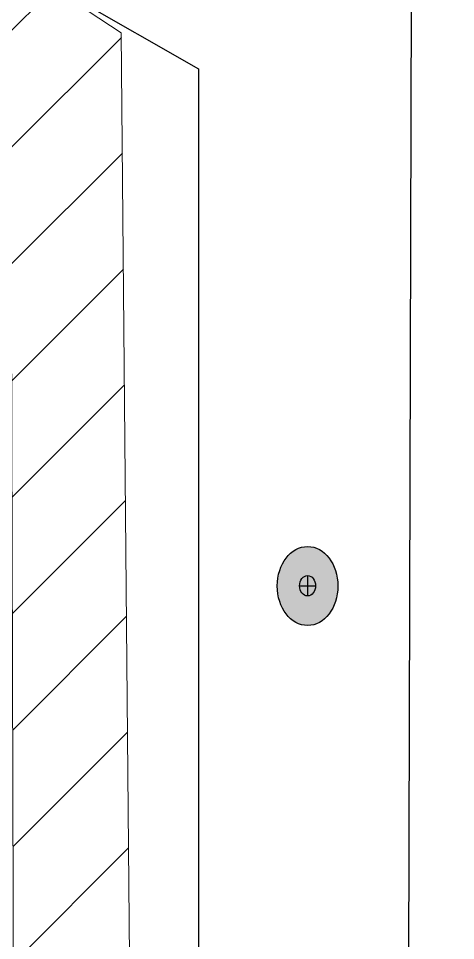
# Model space of a CAD drawing. Extents: x -1392 to 5791, y -3809 to 1722.
# Drawn here: x 1599.3 to 1652.1, y -1778.6 to -1667 of the extents above; entities that cross this region are included whole.
import ezdxf

# ---------------------------------------------------------------- set-up
doc = ezdxf.new("R2010")
doc.units = 0
doc.header["$MEASUREMENT"] = 0
for name, color, linetype, lineweight in [('G-ANNO-TTLB', 7, 'Continuous', 0), ('Layer 12', 7, 'Continuous', 0), ('TYVEK', 7, 'Continuous', 0), ('WALL SCRATCH', 7, 'Continuous', 0)]:
    doc.layers.add(name, color=color, linetype=linetype, lineweight=lineweight)

# ---------------------------------------------------------------- blocks, each defined once
blk = doc.blocks.new('Block_220')
at = {"layer": 'WALL SCRATCH', "true_color": 0x003b71, "transparency": 33554687}
h = blk.add_hatch(color=156, dxfattribs=at)
h.dxf.hatch_style = 2
edge = h.paths.add_edge_path()
edge.add_ellipse((1634.24, -1735.68), major_axis=(0, 4.78), ratio=0.766948, start_angle=0, end_angle=360)
at = {"layer": 'WALL SCRATCH', "color": 18, "lineweight": 25, "true_color": 0x080808}
for p, q in [((1634.24, -1734.41), (1634.24, -1736.88)), ((1633.26, -1735.65), (1635.21, -1735.65))]:
    blk.add_line(p, q, dxfattribs=at)
at = {"layer": 'WALL SCRATCH', "color": 8, "lineweight": 25, "true_color": 0x808080}
blk.add_lwpolyline([(1633.73, -1731.26)], dxfattribs=at)
at = {"layer": 'WALL SCRATCH', "color": 18, "lineweight": 25, "true_color": 0x000000}
blk.add_ellipse((1634.24, -1735.68), major_axis=(0, 4.78), ratio=0.766948, dxfattribs=at)
at = {"layer": 'WALL SCRATCH', "color": 18, "lineweight": 25, "true_color": 0x080808}
blk.add_ellipse((1634.24, -1735.65), major_axis=(0, 1.23), ratio=0.788846, dxfattribs=at)
blk = doc.blocks.new('Block_219')
at = {"layer": 'WALL SCRATCH'}
blk.add_blockref('Block_220', (0, 0), dxfattribs=at)
blk = doc.blocks.new('Block_214')
at = {"layer": 'WALL SCRATCH'}
blk.add_blockref('Block_219', (0, 0), dxfattribs=at)

msp = doc.modelspace()

# ---------------------------------------------------------------- hatches: boundary and pattern name
at = {"layer": 'G-ANNO-TTLB', "true_color": 0xff00ff, "transparency": 33554687}
h = msp.add_hatch(color=6, dxfattribs=at)
edge = h.paths.add_edge_path()
edge.add_spline(control_points=[(1773.02, -3692.6), (1773.02, -3692.6), (-1156.5, -3692.6), (-1156.5, -3692.6), (-1156.5, -3692.6), (-1156.5, -1235.6), (-1156.5, -1235.6), (-1156.5, -1235.6), (1773.02, -1235.6), (1773.02, -1235.6), (1773.02, -1235.6), (1773.02, -3692.6), (1773.02, -3692.6)], knot_values=[0, 0, 0, 0, 1, 1, 1, 2, 2, 2, 3, 3, 3, 4, 4, 4, 4], degree=3, periodic=0)
edge = h.paths.add_edge_path()
edge.add_spline(control_points=[(-1147.5, -1244.6), (-1147.5, -1244.6), (-1147.5, -3683.6), (-1147.5, -3683.6), (-1147.5, -3683.6), (1764.02, -3683.6), (1764.02, -3683.6), (1764.02, -3683.6), (1764.02, -1244.6), (1764.02, -1244.6), (1764.02, -1244.6), (-1147.5, -1244.6), (-1147.5, -1244.6)], knot_values=[0, 0, 0, 0, 1, 1, 1, 2, 2, 2, 3, 3, 3, 4, 4, 4, 4], degree=3, periodic=0)
edge.add_line((-1147.5, -1244.6), (-1147.5, -1244.6))
at = {"layer": 'Layer 12', "true_color": 0x000000, "transparency": 33554687}
h = msp.add_hatch(dxfattribs=at)
h.set_pattern_fill('_U', color=18, scale=10, angle=45, style=2, pattern_type=0)
h.set_pattern_definition([(45, (0, 0), (-7.071067, 7.07107), [])])
h.paths.add_polyline_path([(1598.79, -1831.51), (1613.23, -1839.01), (1611.7, -1668.71), (1598.28, -1659.85)])

# ---------------------------------------------------------------- linework, layer by layer
at = {"layer": 'G-ANNO-TTLB'}
for points in [[(1773.02, -3692.6), (1773.02, -3692.6), (-1156.5, -3692.6), (-1156.5, -3692.6), (-1156.5, -3692.6), (-1156.5, -1235.6), (-1156.5, -1235.6), (-1156.5, -1235.6), (1773.02, -1235.6), (1773.02, -1235.6), (1773.02, -1235.6), (1773.02, -3692.6), (1773.02, -3692.6)], [(-1147.5, -1244.6), (-1147.5, -1244.6), (-1147.5, -3683.6), (-1147.5, -3683.6), (-1147.5, -3683.6), (1764.02, -3683.6), (1764.02, -3683.6), (1764.02, -3683.6), (1764.02, -1244.6), (1764.02, -1244.6), (1764.02, -1244.6), (-1147.5, -1244.6), (-1147.5, -1244.6)]]:
    msp.add_open_spline(points, degree=3, knots=[0, 0, 0, 0, 1, 1, 1, 2, 2, 2, 3, 3, 3, 4, 4, 4, 4], dxfattribs=at)
at = {"layer": 'Layer 12'}
msp.add_lwpolyline([(1598.79, -1831.51), (1613.23, -1839.01), (1611.7, -1668.71), (1598.28, -1659.85)], close=True, dxfattribs=at)
at = {"layer": 'TYVEK', "color": 4, "lineweight": 25, "true_color": 0x00ffff}
for p, q in [((1598.54, -1660.18), (1621.02, -1673.07)), ((1621.02, -1673.08), (1621.02, -1838.98))]:
    msp.add_line(p, q, dxfattribs=at)
at = {"layer": 'WALL SCRATCH', "color": 18, "lineweight": 25, "true_color": 0x000000}
msp.add_line((1646.88, -1631.59), (1646.12, -1907.36), dxfattribs=at)

# ---------------------------------------------------------------- block references
at = {"layer": 'WALL SCRATCH'}
msp.add_blockref('Block_214', (0, 0), dxfattribs=at)

doc.saveas('drawing.dxf')
